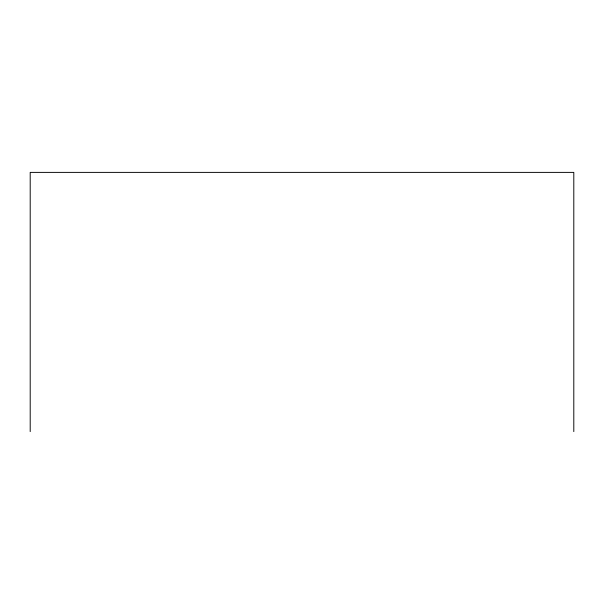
<?xml version="1.0" encoding="UTF-8"?>
<svg xmlns="http://www.w3.org/2000/svg" width="604" height="604" viewBox="0 0 604 604"><rect width="100%" height="100%" fill="white"/><g stroke="black" fill="none" stroke-linecap="round" stroke-linejoin="round"><path stroke-width="0.91" d="M573.8 431.611L573.8 172.389L30.2 172.389L30.2 431.611"/></g></svg>
